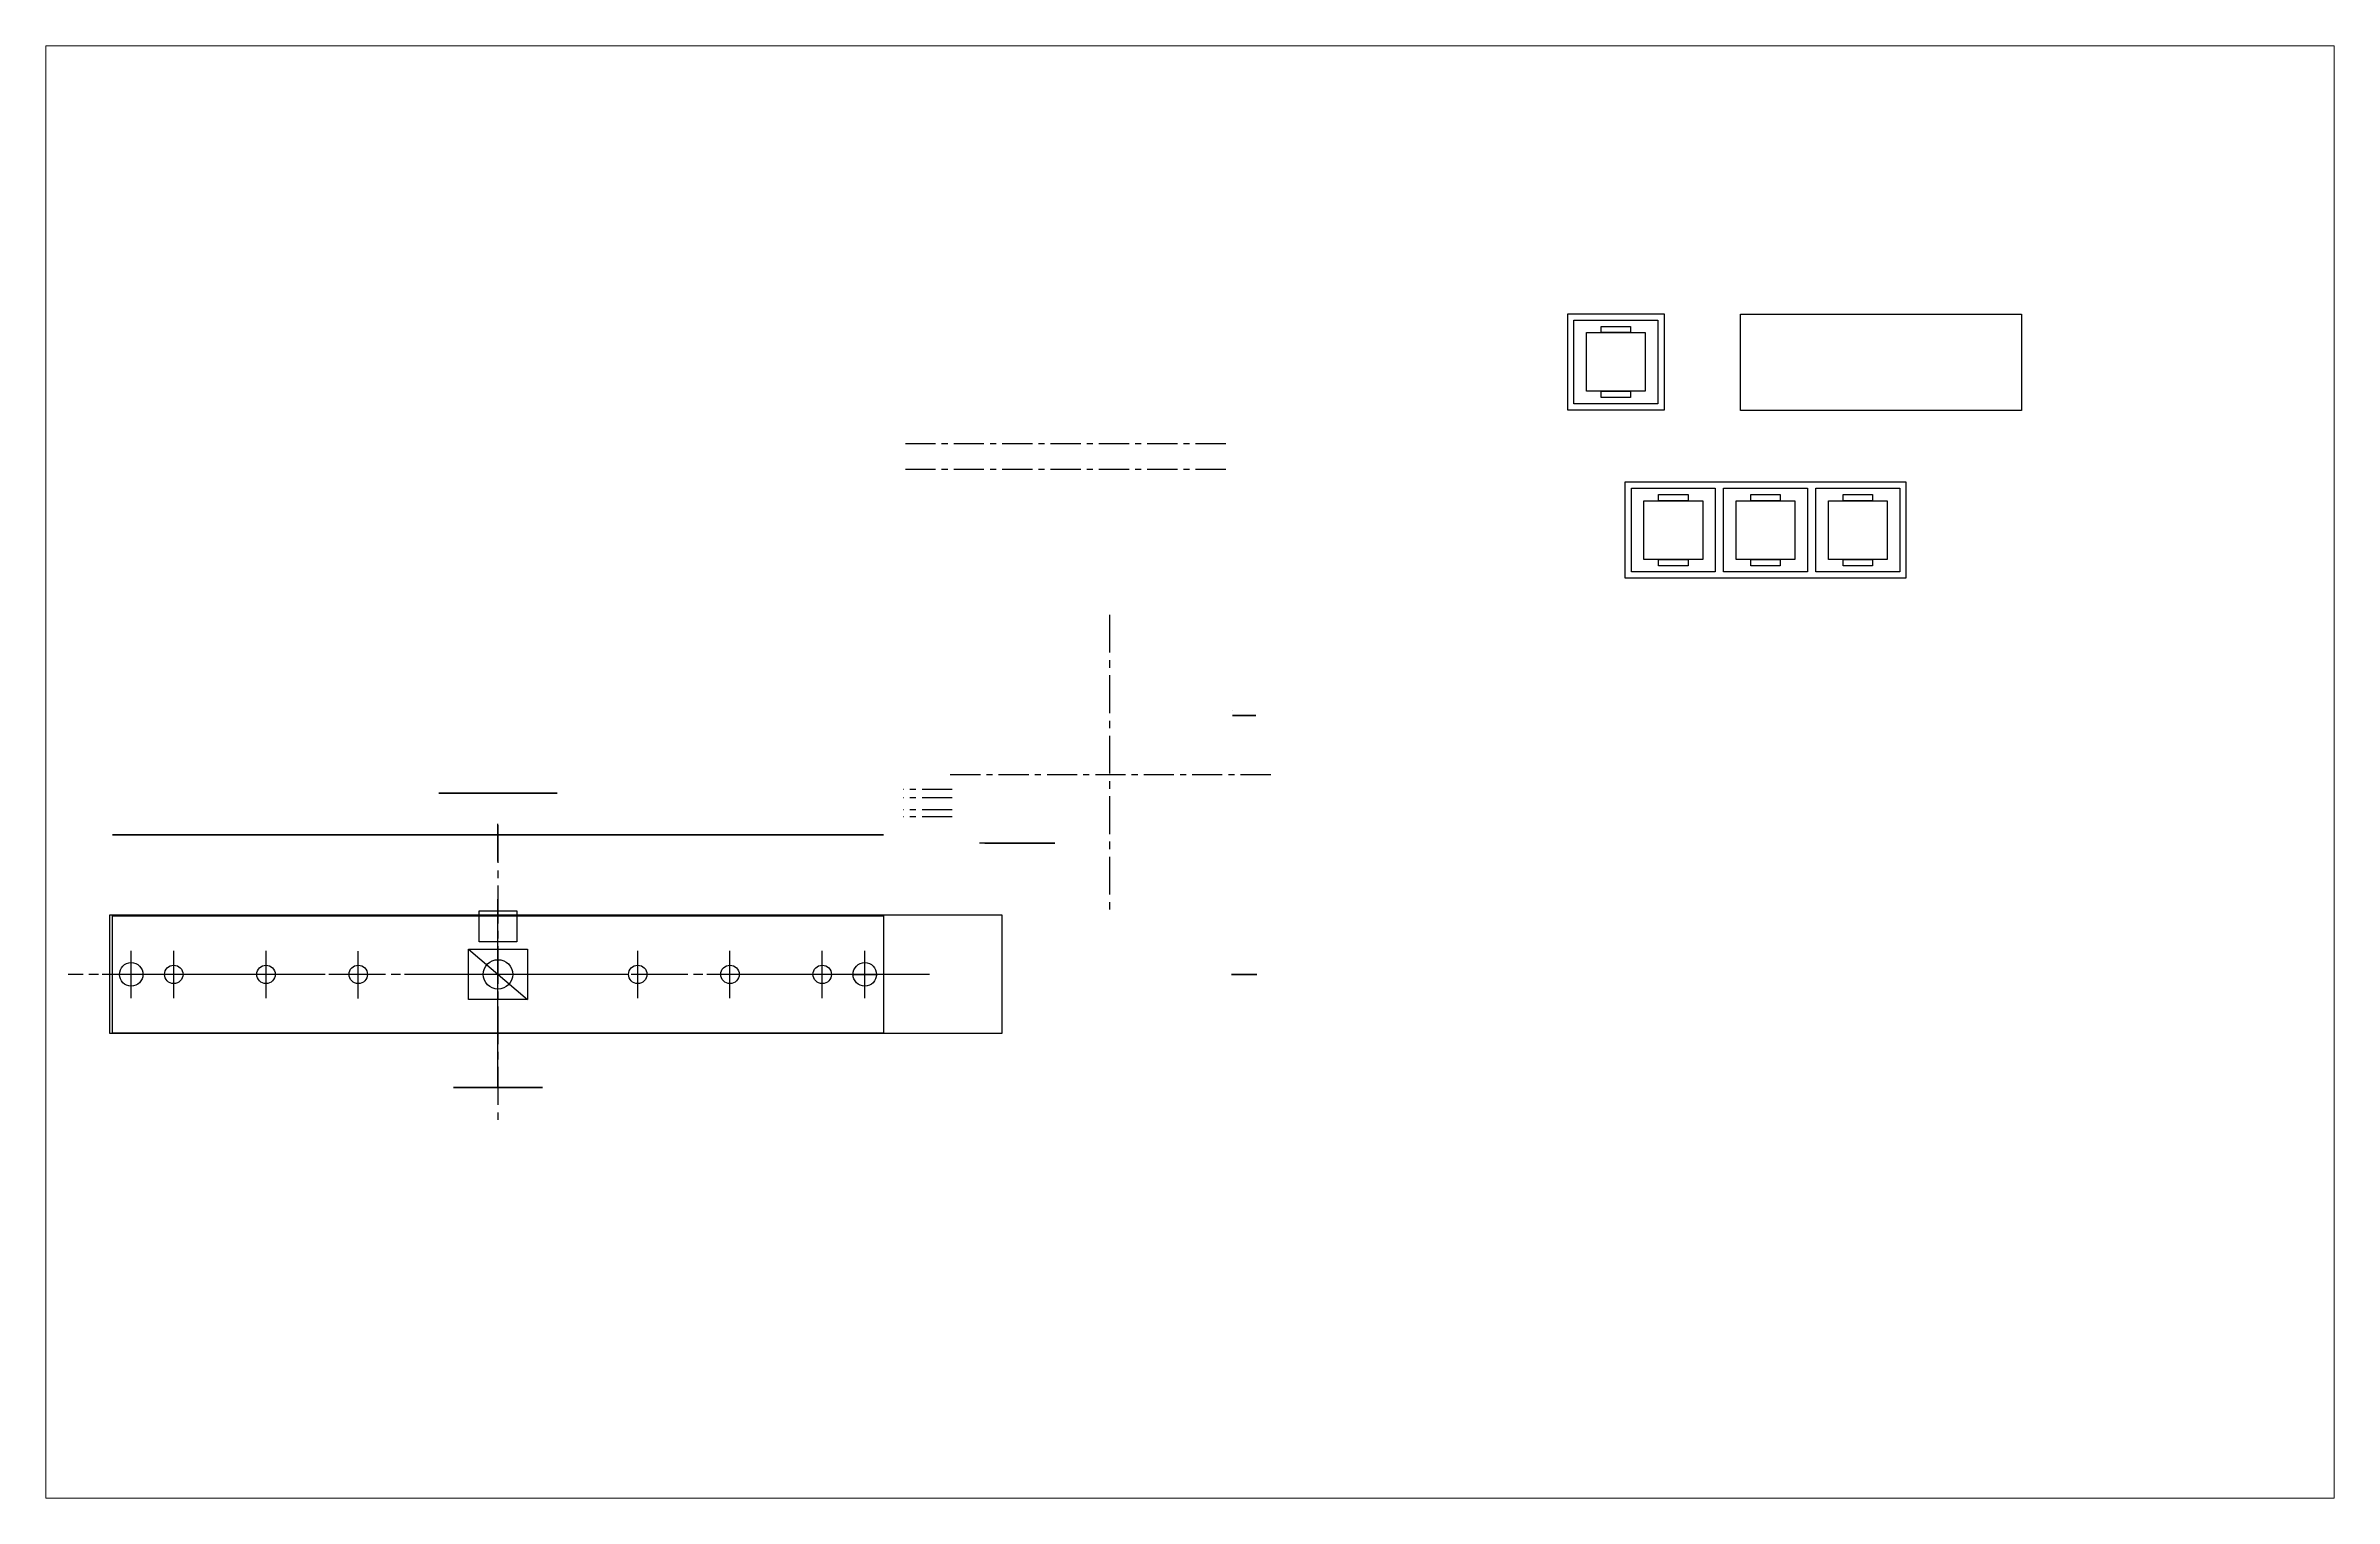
# Paper-space layout '图纸1' of a CAD drawing. Header units: millimetres. Extents: x 40 to 364, y 26 to 231.
# The model-space entities are those that its viewports show. They can reach past a viewport. Long polylines and large blocks are cut down to what shows.
import ezdxf

# ---------------------------------------------------------------- set-up
doc = ezdxf.new("R2010")
doc.units = ezdxf.units.MM
doc.linetypes.add('CENTER', pattern=[50.8, 31.75, -6.35, 6.35, -6.35])
for name, color, linetype in [('图层1', 1, 'Continuous'), ('注释', 3, 'Continuous'), ('虚线', 3, 'CENTER'), ('表层模型', 4, 'Continuous')]:
    doc.layers.add(name, color=color, linetype=linetype)
picture_1 = doc.add_image_def('image1.png', size_in_pixel=(6268, 835))

# ---------------------------------------------------------------- blocks, each defined once
blk = doc.blocks.new('PCB')
at = {"layer": '注释'}
for points in [[(-92, -14), (-92, 14), (92, 14), (92, -14)], [(-4.5, 7.73), (-4.5, 15.15), (4.5, 15.15), (4.5, 7.73)], [(-7, -6), (-7, 6), (7, 6), (7, -6)]]:
    blk.add_lwpolyline(points, close=True, dxfattribs=at)
for centre, radius in [((-87.5, 0), 2.8), ((-77.34, 0), 2.2), ((-55.34, 0), 2.2), ((-33.34, 0), 2.2), ((0, 0), 3.5), ((33.34, 0), 2.2), ((55.34, 0), 2.2), ((77.34, 0), 2.2), ((87.5, 0), 2.8)]:
    blk.add_circle(centre, radius, dxfattribs=at)
at = {"layer": '虚线', "ltscale": 0.5}
for p, q in [((0, -27.16), (0, 36.76)), ((94.86, 0), (-96.9, 0))]:
    blk.add_line(p, q, dxfattribs=at)
at = {"layer": '虚线', "ltscale": 0.2}
for p, q in [((-87.5, -5.64), (-87.5, 5.64)), ((-77.34, -5.64), (-77.34, 5.64)), ((-55.34, -5.64), (-55.34, 5.64)), ((-33.34, -5.73), (-33.34, 5.55)), ((33.34, -5.64), (33.34, 5.64)), ((55.34, -5.64), (55.34, 5.64)), ((77.34, -5.64), (77.34, 5.64)), ((87.5, -5.64), (87.5, 5.64))]:
    blk.add_line(p, q, dxfattribs=at)
at = {"layer": '虚线'}
blk.add_line((-7, 6), (7, -6), dxfattribs=at)
blk = doc.blocks.new('pcb c')
at = {"layer": '注释'}
for points in [[(-3.4, 6.4), (-3.4, 21.4), (3.4, 21.4), (3.4, 6.4)], [(-6.9, 0), (-6.9, 6.4), (6.9, 6.4), (6.9, 0)], [(-92, -1.62), (-92, 0), (92, 0), (92, -1.62)], [(-4.5, -4.92), (-4.5, -1.62), (4.5, -1.62), (4.5, -4.92)]]:
    blk.add_lwpolyline(points, close=True, dxfattribs=at)
blk = doc.blocks.new('轴')
at = {"layer": '注释'}
for p, q in [((291, 38.02, -87.15), (288.5, 28.02, -87.15)), ((304, 38.02, -87.15), (306.5, 28.02, -87.15)), ((288.5, 27.22, -87.15), (288.5, 28.02, -87.15)), ((306.5, 28.02, -87.15), (306.5, 27.22, -87.15)), ((306.5, 27.22, -87.15), (288.5, 27.22, -87.15))]:
    blk.add_line(p, q, dxfattribs=at)
at = {"layer": '注释', "elevation": -87.15}
for points in [[(291.63, 23.22), (291.63, 28.42), (303.37, 28.42), (303.37, 23.22)], [(295.5, 28.42), (295.5, 32.02), (299.5, 32.02), (299.5, 28.42)]]:
    blk.add_lwpolyline(points, close=True, dxfattribs=at)
at = {"layer": '注释', "ltscale": 0.04, "elevation": -87.15}
for points in [[(289.75, 22.22), (289.75, 23.22), (305.25, 23.22), (305.25, 22.22)], [(290.5, 17.22), (290.5, 22.22), (304.5, 22.22), (304.5, 17.22)], [(295.6, 13.84), (295.6, 17.22), (299.4, 17.22), (299.4, 13.84)]]:
    blk.add_lwpolyline(points, close=True, dxfattribs=at)
at = {"layer": '注释'}
blk.add_arc((297.5, 55.94, -87.15), 19.06, 250.0557, 289.9443, dxfattribs=at)
blk = doc.blocks.new('磁吸接口')
at = {"layer": '注释', "color": 5}
for p, q in [((-7.2, 3.42), (7.2, 3.42)), ((7.2, -3.42), (-7.2, -3.42))]:
    blk.add_line(p, q, dxfattribs=at)
blk.add_lwpolyline([(-2.525, 3.425), (-2.525, 5.745), (2.525, 5.745), (2.525, 3.425)], close=True, dxfattribs=at)
for centre, radius in [((-7.2, 0), 1.5), ((-3.625, 0), 0.5), ((-1.125, 0), 0.5), ((1.125, 0), 0.5), ((3.625, 0), 0.5), ((7.2, 0), 1.5)]:
    blk.add_circle(centre, radius, dxfattribs=at)
for centre, start, end in [((-7.2, 0), 90, 270), ((7.2, 0), 270, 90)]:
    blk.add_arc(centre, 3.42, start, end, dxfattribs=at)
blk = doc.blocks.new('螺丝')
at = {"layer": '图层1', "color": 244, "elevation": -49.53}
for points in [[(351.65, -19.26), (351.65, -9.76), (354.65, -9.76), (354.65, -19.26)], [(350.15, -20), (350.15, -19.26), (356.15, -19.26), (356.15, -20)]]:
    blk.add_lwpolyline(points, close=True, dxfattribs=at)

msp = doc.modelspace()

# ---------------------------------------------------------------- linework, layer by layer
at = {"layer": '注释', "elevation": -32.977}
for points in [[(430.32, 184.096), (430.32, 207.096), (453.32, 207.096), (453.32, 184.096)], [(431.82, 185.596), (431.82, 205.596), (451.82, 205.596), (451.82, 185.596)], [(434.82, 188.596), (434.82, 202.596), (448.82, 202.596), (448.82, 188.596)], [(438.32, 202.596), (438.32, 204.096), (445.32, 204.096), (445.32, 202.596)], [(471.576, 184.001), (471.576, 207.001), (538.576, 207.001), (538.576, 184.001)], [(438.32, 187.096), (438.32, 188.596), (445.32, 188.596), (445.32, 187.096)], [(444.023, 144.004), (444.023, 167.004), (511.023, 167.004), (511.023, 144.004)], [(445.523, 145.504), (445.523, 165.504), (465.523, 165.504), (465.523, 145.504)], [(452.023, 162.504), (452.023, 164.004), (459.023, 164.004), (459.023, 162.504)], [(467.523, 145.504), (467.523, 165.504), (487.523, 165.504), (487.523, 145.504)], [(474.023, 162.504), (474.023, 164.004), (481.023, 164.004), (481.023, 162.504)], [(489.523, 145.504), (489.523, 165.504), (509.523, 165.504), (509.523, 145.504)], [(496.023, 162.504), (496.023, 164.004), (503.023, 164.004), (503.023, 162.504)], [(448.523, 148.504), (448.523, 162.504), (462.523, 162.504), (462.523, 148.504)], [(470.523, 148.504), (470.523, 162.504), (484.523, 162.504), (484.523, 148.504)], [(492.523, 148.504), (492.523, 162.504), (506.523, 162.504), (506.523, 148.504)], [(452.023, 147.004), (452.023, 148.504), (459.023, 148.504), (459.023, 147.004)], [(474.023, 147.004), (474.023, 148.504), (481.023, 148.504), (481.023, 147.004)], [(496.023, 147.004), (496.023, 148.504), (503.023, 148.504), (503.023, 147.004)]]:
    msp.add_lwpolyline(points, close=True, dxfattribs=at)
at = {"layer": '注释', "color": 6, "extrusion": (0, -1, 0), "elevation": -92.773}
msp.add_lwpolyline([(160.993, -11.527), (160.993, -2.127), (189.293, -2.127), (189.293, -11.527)], close=True, dxfattribs=at)
at = {"layer": '注释', "extrusion": (0, 1, -1.07188e-15)}
for centre, radius in [((-353.152, 4.845, 111.246), 2.8), ((-87.643, 22.936, 63.533), 2.8), ((-97.8, 22.936, 63.533), 2.2), ((-119.8, 22.936, 63.533), 2.2), ((-141.8, 22.936, 63.533), 2.2), ((-175.143, 23.089, 63.533), 3.5), ((-208.486, 22.936, 63.533), 2.2), ((-230.486, 22.936, 63.533), 2.2), ((-252.486, 22.936, 63.533), 2.2), ((-262.643, 22.936, 63.533), 2.8)]:
    msp.add_circle(centre, radius, dxfattribs=at)
at = {"layer": '虚线', "color": 7, "linetype": 'CENTER', "ltscale": 0.08, "extrusion": (0, -1, 0)}
for p, q in [((348.766, 176.037, -13.437), (271.859, 176.037, -13.437)), ((348.766, 169.985, -11.817), (271.859, 169.985, -11.817)), ((350.352, 112.351, -7.264), (350.352, 112.351, 4.379)), ((355.952, 111.246, -7.264), (355.952, 111.246, 4.379)), ((283.502, 93.626, -4.6), (271.859, 93.626, -4.6)), ((359.474, 97.146, -17.817), (282.567, 97.146, -17.817)), ((283.502, 91.624, -8), (271.859, 91.624, -8)), ((283.502, 88.816, -14.587), (271.859, 88.816, -14.587)), ((283.502, 88.816, -17.937), (271.859, 88.816, -17.937)), ((283.502, 87.146, -11), (271.859, 87.146, -11))]:
    msp.add_line(p, q, dxfattribs=at)
at = {"layer": '虚线', "color": 7, "ltscale": 0.1, "extrusion": (0, 1, 0)}
for p, q in [((320.995, 135.281, -26), (320.995, 64.081, -26)), ((175.143, 85.133), (175.143, 13.933)), ((175.143, 85.133, -1.8), (175.143, 13.933, -1.8)), ((175.143, 85.133, -20), (175.143, 13.933, -20))]:
    msp.add_line(p, q, dxfattribs=at)
at = {"layer": '虚线', "color": 7, "ltscale": 0.1, "extrusion": (1, -3.73641e-15, 0)}
for p, q in [((277.671, 49.53, -20), (72.615, 49.53, -20)), ((278.112, 49.53), (73.056, 49.53)), ((278.112, 49.53, -5.184), (73.056, 49.53, -5.184))]:
    msp.add_line(p, q, dxfattribs=at)

# ---------------------------------------------------------------- block references
at = {"layer": '图层1', "extrusion": (0, -1, 0)}
for p in [(-90.509, 0), (0, 0)]:
    msp.add_blockref('螺丝', p, dxfattribs=at)
at = {"layer": '注释', "extrusion": (0, -1, 0)}
for name, p in [('pcb c', (175.143, -11.817, -82.838)), ('轴', (1.492, -28.223, 6.337))]:
    msp.add_blockref(name, p, dxfattribs=at)
at = {"layer": '注释', "extrusion": (0, -1, 0), "rotation": 180}
msp.add_blockref('磁吸接口', (175.143, -6.54, -22.56), dxfattribs=at)
at = {"layer": '表层模型'}
msp.add_blockref('PCB', (175.143, 49.533, 23.19), dxfattribs=at)

# ---------------------------------------------------------------- pictures from other files: only their frames are drawn
at = {"layer": '图层1'}
image = msp.add_image(picture_1, insert=(82.553, 35.395, -120.602), size_in_units=(212.816, 28.351), dxfattribs=at)
image.dxf.flags = 7

psp = doc.layouts.new('图纸1')

# ---------------------------------------------------------------- viewports
at = {"layer": '0'}
psp.add_viewport(center=(202.5, 128.5), size=(324, 205.6), view_center_point=(340.223, 97.801), view_height=346.42349, dxfattribs=at)

doc.saveas('drawing.dxf')
